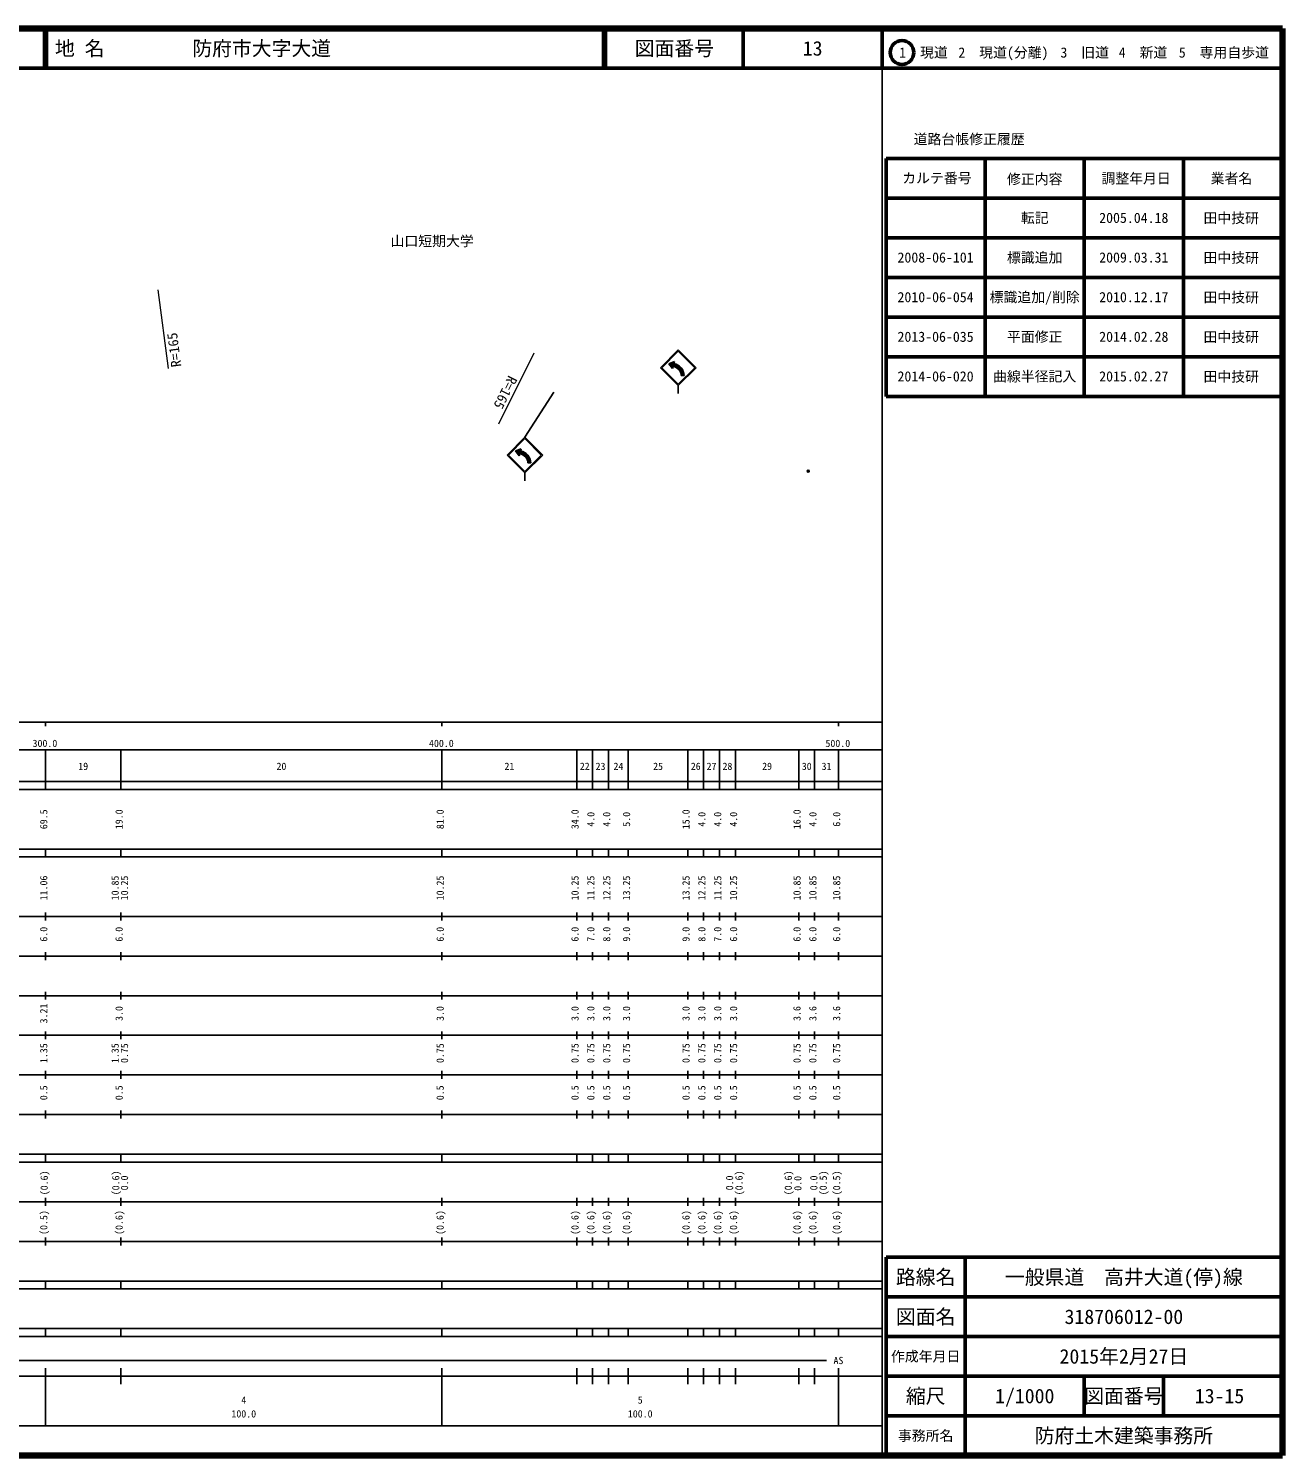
# Model space of a CAD drawing. Units: millimetres on the paper, with parts at other scales. Extents: x 40 to 680, y 20 to 380.
# Drawn here: x 363.7 to 680, y 20 to 380 of the extents above; entities that cross this region are included whole.
import ezdxf
from ezdxf.enums import TextEntityAlignment as Align

# ---------------------------------------------------------------- set-up
doc = ezdxf.new("R2010")
doc.units = ezdxf.units.MM
doc.header["$PDMODE"] = 32
doc.header["$PDSIZE"] = 0.5
for name, color, linetype in [('M-BMK-HTXT', 7, 'Continuous'), ('M-OTRS', 6, 'Continuous'), ('M-TTL-TXT', 7, 'Continuous')]:
    doc.layers.add(name, color=color, linetype=linetype)
for name, color, linetype, lineweight in [('M-STR-HTXT', 7, 'Continuous', 13), ('M-STR-STRC', 7, 'Continuous', 25), ('M-TTL', 2, 'Continuous', 140), ('M-TTL-BAND', 7, 'Continuous', 25), ('M-TTL-FRAM', 2, 'Continuous', 50), ('M-TTL-LINE', 7, 'Continuous', 50)]:
    doc.layers.add(name, color=color, linetype=linetype, lineweight=lineweight)
doc.styles.add('ＭＳ ゴシック', font='')
doc.styles.get('ＭＳ ゴシック').set_extended_font_data('MS Gothic')

msp = doc.modelspace()

# ---------------------------------------------------------------- hatches: boundary and pattern name
at = {"layer": 'M-STR-STRC'}
for points in [[(526.687, 296.013), (525.217, 295.449), (526.129, 294.265)], [(526.687, 296.013), (525.217, 295.449), (526.129, 294.265)], [(526.521, 295.494), (526.687, 296.013), (525.217, 295.449), (526.129, 294.265), (526.294, 294.784)], [(526.521, 295.494), (526.294, 294.784, -0.33505), (528.37, 292.461), (529.114, 292.462, 0.33299)], [(488.003, 273.987), (486.533, 273.423), (487.444, 272.238)], [(488.003, 273.987), (486.533, 273.423), (487.444, 272.238)], [(487.837, 273.467), (488.003, 273.987), (486.533, 273.423), (487.444, 272.238), (487.61, 272.757)], [(487.837, 273.467), (487.61, 272.757, -0.33505), (489.686, 270.435), (490.429, 270.436, 0.33299)]]:
    msp.add_hatch(color=256, dxfattribs=at).paths.add_polyline_path(points)

# ---------------------------------------------------------------- linework, layer by layer
at = {"layer": 'M-OTRS'}
msp.add_point((560.402, 268.327), dxfattribs=at)
at = {"layer": 'M-STR-HTXT'}
for p, q in [((399.026, 294.227), (396.449, 314.06)), ((482.313, 280.245), (491.225, 298.15))]:
    msp.add_line(p, q, dxfattribs=at)
at = {"layer": 'M-STR-STRC'}
for p, q in [((523.094, 294.416), (527.594, 298.916)), ((532.094, 294.415), (527.594, 298.916)), ((523.447, 294.416), (527.594, 298.562)), ((526.687, 296.013), (525.217, 295.449)), ((525.217, 295.449), (526.129, 294.265)), ((526.129, 294.265), (526.687, 296.013)), ((531.74, 294.415), (527.594, 298.562)), ((523.094, 294.416), (527.594, 289.915)), ((523.447, 294.416), (527.594, 290.269)), ((527.594, 290.269), (531.74, 294.415)), ((527.594, 289.915), (532.094, 294.415)), ((529.114, 292.462), (528.37, 292.461)), ((496.216, 288.284), (488.909, 276.889)), ((527.594, 289.915), (527.594, 287.915)), ((484.409, 272.389), (488.909, 276.889)), ((484.763, 272.389), (488.909, 276.536)), ((488.003, 273.987), (486.533, 273.423)), ((487.444, 272.238), (488.003, 273.987)), ((493.41, 272.389), (488.909, 276.889)), ((493.056, 272.389), (488.909, 276.536)), ((484.409, 272.389), (488.909, 267.889)), ((484.763, 272.389), (488.909, 268.242)), ((486.533, 273.423), (487.444, 272.238)), ((488.909, 268.242), (493.056, 272.389)), ((488.91, 267.889), (493.41, 272.389)), ((490.429, 270.436), (489.686, 270.435)), ((488.909, 267.889), (488.909, 265.889))]:
    msp.add_line(p, q, dxfattribs=at)
for centre, radius, start, end in [((525.794, 292.247), 3.327, 3.70323, 77.37188), ((525.794, 292.247), 2.586, 4.73997, 78.83443), ((487.109, 270.221), 2.586, 4.73997, 78.83443), ((487.109, 270.221), 3.327, 3.70323, 77.37188)]:
    msp.add_arc(centre, radius, start, end, dxfattribs=at)
at = {"layer": 'M-TTL'}
for p, q in [((680, 380), (40, 380)), ((680, 20), (680, 380)), ((40, 20), (680, 20))]:
    msp.add_line(p, q, dxfattribs=at)
at = {"layer": 'M-TTL-BAND'}
for p, q in [((579, 20), (579, 370)), ((40, 205), (579, 205)), ((368, 205), (368, 204)), ((468, 205), (468, 204)), ((568, 205), (568, 204)), ((68, 198), (579, 198)), ((368, 188), (368, 198)), ((387, 188), (387, 198)), ((468, 188), (468, 198)), ((502, 188), (502, 198)), ((506, 188), (506, 198)), ((510, 188), (510, 198)), ((515, 188), (515, 198)), ((530, 188), (530, 198)), ((534, 188), (534, 198)), ((538, 188), (538, 198)), ((542, 188), (542, 198)), ((558, 188), (558, 198)), ((562, 188), (562, 198)), ((568, 188), (568, 198)), ((40, 190), (579, 190)), ((40, 188), (579, 188)), ((40, 173), (579, 173)), ((368, 171), (368, 173)), ((387, 171), (387, 173)), ((468, 171), (468, 173)), ((502, 171), (502, 173)), ((506, 171), (506, 173)), ((510, 171), (510, 173)), ((515, 171), (515, 173)), ((530, 171), (530, 173)), ((534, 171), (534, 173)), ((538, 171), (538, 173)), ((542, 171), (542, 173)), ((558, 171), (558, 173)), ((562, 171), (562, 173)), ((568, 171), (568, 173)), ((40, 171), (579, 171)), ((40, 156), (579, 156)), ((368, 155), (368, 157)), ((387, 155), (387, 157)), ((468, 155), (468, 157)), ((502, 155), (502, 157)), ((506, 155), (506, 157)), ((510, 155), (510, 157)), ((515, 155), (515, 157)), ((530, 155), (530, 157)), ((534, 155), (534, 157)), ((538, 155), (538, 157)), ((542, 155), (542, 157)), ((558, 155), (558, 157)), ((562, 155), (562, 157)), ((568, 155), (568, 157)), ((46, 146), (579, 146)), ((368, 145), (368, 147)), ((387, 145), (387, 147)), ((468, 145), (468, 147)), ((502, 145), (502, 147)), ((506, 145), (506, 147)), ((510, 145), (510, 147)), ((515, 145), (515, 147)), ((530, 145), (530, 147)), ((534, 145), (534, 147)), ((538, 145), (538, 147)), ((542, 145), (542, 147)), ((558, 145), (558, 147)), ((562, 145), (562, 147)), ((568, 145), (568, 147)), ((368, 135), (368, 137)), ((387, 135), (387, 137)), ((468, 135), (468, 137)), ((502, 135), (502, 137)), ((506, 135), (506, 137)), ((510, 135), (510, 137)), ((515, 135), (515, 137)), ((530, 135), (530, 137)), ((534, 135), (534, 137)), ((538, 135), (538, 137)), ((542, 135), (542, 137)), ((558, 135), (558, 137)), ((562, 135), (562, 137)), ((568, 135), (568, 137)), ((52, 136), (579, 136)), ((46, 126), (579, 126)), ((368, 125), (368, 127)), ((387, 125), (387, 127)), ((468, 125), (468, 127)), ((502, 125), (502, 127)), ((506, 125), (506, 127)), ((510, 125), (510, 127)), ((515, 125), (515, 127)), ((530, 125), (530, 127)), ((534, 125), (534, 127)), ((538, 125), (538, 127)), ((542, 125), (542, 127)), ((558, 125), (558, 127)), ((562, 125), (562, 127)), ((568, 125), (568, 127)), ((52, 116), (579, 116)), ((368, 115), (368, 117)), ((387, 115), (387, 117)), ((468, 115), (468, 117)), ((502, 115), (502, 117)), ((506, 115), (506, 117)), ((510, 115), (510, 117)), ((515, 115), (515, 117)), ((530, 115), (530, 117)), ((534, 115), (534, 117)), ((538, 115), (538, 117)), ((542, 115), (542, 117)), ((558, 115), (558, 117)), ((562, 115), (562, 117)), ((568, 115), (568, 117)), ((46, 106), (579, 106)), ((368, 105), (368, 107)), ((387, 105), (387, 107)), ((468, 105), (468, 107)), ((502, 105), (502, 107)), ((506, 105), (506, 107)), ((510, 105), (510, 107)), ((515, 105), (515, 107)), ((530, 105), (530, 107)), ((534, 105), (534, 107)), ((538, 105), (538, 107)), ((542, 105), (542, 107)), ((558, 105), (558, 107)), ((562, 105), (562, 107)), ((568, 105), (568, 107)), ((40, 96), (579, 96)), ((40, 94), (579, 94)), ((368, 94), (368, 96)), ((387, 94), (387, 96)), ((468, 94), (468, 96)), ((502, 94), (502, 96)), ((506, 94), (506, 96)), ((510, 94), (510, 96)), ((515, 94), (515, 96)), ((530, 94), (530, 96)), ((534, 94), (534, 96)), ((538, 94), (538, 96)), ((542, 94), (542, 96)), ((558, 94), (558, 96)), ((562, 94), (562, 96)), ((568, 94), (568, 96)), ((49, 84), (579, 84)), ((368, 83), (368, 85)), ((387, 83), (387, 85)), ((468, 83), (468, 85)), ((502, 83), (502, 85)), ((506, 83), (506, 85)), ((510, 83), (510, 85)), ((515, 83), (515, 85)), ((530, 83), (530, 85)), ((534, 83), (534, 85)), ((538, 83), (538, 85)), ((542, 83), (542, 85)), ((558, 83), (558, 85)), ((562, 83), (562, 85)), ((568, 83), (568, 85)), ((40, 74), (579, 74)), ((368, 73), (368, 75)), ((387, 73), (387, 75)), ((468, 73), (468, 75)), ((502, 73), (502, 75)), ((506, 73), (506, 75)), ((510, 73), (510, 75)), ((515, 73), (515, 75)), ((530, 73), (530, 75)), ((534, 73), (534, 75)), ((538, 73), (538, 75)), ((542, 73), (542, 75)), ((558, 73), (558, 75)), ((562, 73), (562, 75)), ((568, 73), (568, 75)), ((40, 64), (579, 64)), ((40, 62), (579, 62)), ((368, 62), (368, 64)), ((387, 62), (387, 64)), ((468, 62), (468, 64)), ((502, 62), (502, 64)), ((506, 62), (506, 64)), ((510, 62), (510, 64)), ((515, 62), (515, 64)), ((530, 62), (530, 64)), ((534, 62), (534, 64)), ((538, 62), (538, 64)), ((542, 62), (542, 64)), ((558, 62), (558, 64)), ((562, 62), (562, 64)), ((568, 62), (568, 64)), ((40, 52), (579, 52)), ((368, 50), (368, 52)), ((387, 50), (387, 52)), ((468, 50), (468, 52)), ((502, 50), (502, 52)), ((506, 50), (506, 52)), ((510, 50), (510, 52)), ((515, 50), (515, 52)), ((530, 50), (530, 52)), ((534, 50), (534, 52)), ((538, 50), (538, 52)), ((542, 50), (542, 52)), ((558, 50), (558, 52)), ((562, 50), (562, 52)), ((568, 50), (568, 52)), ((40, 50), (579, 50)), ((71, 44), (565, 44)), ((40, 40), (579, 40)), ((368, 27.5), (368, 42)), ((387, 38), (387, 42)), ((468, 27.5), (468, 42)), ((502, 38), (502, 42)), ((506, 38), (506, 42)), ((510, 38), (510, 42)), ((515, 38), (515, 42)), ((530, 38), (530, 42)), ((534, 38), (534, 42)), ((538, 38), (538, 42)), ((542, 38), (542, 42)), ((558, 38), (558, 42)), ((562, 38), (562, 42)), ((568, 27.5), (568, 42)), ((68, 27.5), (579, 27.5))]:
    msp.add_line(p, q, dxfattribs=at)
at = {"layer": 'M-TTL-FRAM'}
for p, q in [((580, 347.197), (580, 287.197)), ((580, 347.197), (680, 347.197)), ((580, 287.197), (680, 287.197)), ((680, 70), (580, 70)), ((580, 70), (580, 20))]:
    msp.add_line(p, q, dxfattribs=at)
at = {"layer": 'M-TTL-LINE'}
for p, q in [((367.75, 380), (367.75, 370)), ((368.25, 380), (368.25, 370)), ((508.747, 380), (508.747, 370)), ((509.247, 380), (509.247, 370)), ((543.997, 380), (543.997, 370)), ((579, 380), (579, 370)), ((40, 370), (680, 370)), ((605, 347.197), (605, 287.197)), ((630, 347.197), (630, 287.197)), ((655, 347.197), (655, 287.197)), ((580, 337.197), (680, 337.197)), ((580, 327.197), (680, 327.197)), ((580, 317.197), (680, 317.197)), ((580, 307.197), (680, 307.197)), ((580, 297.197), (680, 297.197)), ((600, 70), (600, 20)), ((680, 60), (580, 60)), ((680, 50), (580, 50)), ((680, 40), (580, 40)), ((630, 40), (630, 30)), ((650, 40), (650, 30)), ((680, 30), (580, 30))]:
    msp.add_line(p, q, dxfattribs=at)
msp.add_circle((584.031, 373.958), 3, dxfattribs=at)

# ---------------------------------------------------------------- texts
at = {"layer": 'M-BMK-HTXT', "style": 'ＭＳ ゴシック'}
msp.add_text('山口短期大学', height=2.566, dxfattribs=at).set_placement((465.507, 326.393), align=Align.MIDDLE_CENTER)
at = {"layer": 'M-STR-HTXT', "style": 'ＭＳ ゴシック'}
for rotation, p in [(97.401, (400.435, 298.916)), (243.539, (484.001, 288.184))]:
    msp.add_text('R=165', height=2.566, rotation=rotation, dxfattribs=at).set_placement(p, align=Align.MIDDLE_CENTER)
at = {"layer": 'M-TTL-BAND', "style": 'ＭＳ ゴシック'}
for s, p in [('300.0', (367.844, 198.195)), ('400.0', (467.844, 198.195)), ('500.0', (567.844, 198.195)), ('19', (377.5, 192.405)), ('20', (427.5, 192.405)), ('21', (485, 192.405)), ('22', (504, 192.405)), ('23', (508, 192.405)), ('24', (512.5, 192.405)), ('25', (522.5, 192.405)), ('26', (532, 192.405)), ('27', (536, 192.405)), ('28', (540, 192.405)), ('29', (550, 192.405)), ('30', (560, 192.405)), ('31', (565, 192.405)), ('AS', (568, 42.5)), ('4', (418, 32.523)), ('5', (518, 32.523)), ('100.0', (418, 29.033)), ('100.0', (518, 29.033))]:
    msp.add_text(s, height=1.833, dxfattribs=at).set_placement(p, align=Align.BOTTOM_CENTER)
for s, p in [('69.5', (369, 180.5)), ('19.0', (388, 180.5)), ('81.0', (469, 180.5)), ('34.0', (503, 180.5)), ('4.0', (507, 180.5)), ('4.0', (511, 180.5)), ('5.0', (516, 180.5)), ('15.0', (531, 180.5)), ('4.0', (535, 180.5)), ('4.0', (539, 180.5)), ('4.0', (543, 180.5)), ('16.0', (559, 180.5)), ('4.0', (563, 180.5)), ('6.0', (569, 180.5)), ('11.06', (369, 163.174)), ('10.85', (387, 163.174)), ('10.25', (389.37, 163.174)), ('10.25', (469, 163.174)), ('10.25', (503, 163.174)), ('11.25', (507, 163.174)), ('12.25', (511, 163.174)), ('13.25', (516, 163.174)), ('13.25', (531, 163.174)), ('12.25', (535, 163.174)), ('11.25', (539, 163.174)), ('10.25', (543, 163.174)), ('10.85', (559, 163.174)), ('10.85', (563, 163.174)), ('10.85', (569, 163.174)), ('6.0', (369, 151.5)), ('6.0', (388, 151.5)), ('6.0', (469, 151.5)), ('6.0', (503, 151.5)), ('7.0', (507, 151.5)), ('8.0', (511, 151.5)), ('9.0', (516, 151.5)), ('9.0', (531, 151.5)), ('8.0', (535, 151.5)), ('7.0', (539, 151.5)), ('6.0', (543, 151.5)), ('6.0', (559, 151.5)), ('6.0', (563, 151.5)), ('6.0', (569, 151.5)), ('3.21', (369, 131.5)), ('3.0', (388, 131.5)), ('3.0', (469, 131.5)), ('3.0', (503, 131.5)), ('3.0', (507, 131.5)), ('3.0', (511, 131.5)), ('3.0', (516, 131.5)), ('3.0', (531, 131.5)), ('3.0', (535, 131.5)), ('3.0', (539, 131.5)), ('3.0', (543, 131.5)), ('3.6', (559, 131.5)), ('3.6', (563, 131.5)), ('3.6', (569, 131.5)), ('1.35', (369, 121.5)), ('1.35', (387, 121.5)), ('0.75', (389.37, 121.5)), ('0.75', (469, 121.5)), ('0.75', (503, 121.5)), ('0.75', (507, 121.5)), ('0.75', (511, 121.5)), ('0.75', (516, 121.5)), ('0.75', (531, 121.5)), ('0.75', (535, 121.5)), ('0.75', (539, 121.5)), ('0.75', (543, 121.5)), ('0.75', (559, 121.5)), ('0.75', (563, 121.5)), ('0.75', (569, 121.5)), ('0.5', (369, 111.5)), ('0.5', (388, 111.5)), ('0.5', (469, 111.5)), ('0.5', (503, 111.5)), ('0.5', (507, 111.5)), ('0.5', (511, 111.5)), ('0.5', (516, 111.5)), ('0.5', (531, 111.5)), ('0.5', (535, 111.5)), ('0.5', (539, 111.5)), ('0.5', (543, 111.5)), ('0.5', (559, 111.5)), ('0.5', (563, 111.5)), ('0.5', (569, 111.5)), ('(0.6)', (369.12, 88.764)), ('(0.6)', (387.17, 88.764)), ('0.0', (389.37, 88.764)), ('0.0', (542, 88.764)), ('(0.6)', (544.37, 88.764)), ('(0.6)', (556.8, 88.764)), ('0.0', (559.217, 88.651)), ('0.0', (563.25, 88.764)), ('(0.5)', (565.62, 88.764)), ('(0.5)', (569, 88.764)), ('(0.5)', (369, 78.764)), ('(0.6)', (388, 78.764)), ('(0.6)', (469, 78.764)), ('(0.6)', (503, 78.764)), ('(0.6)', (507, 78.764)), ('(0.6)', (511, 78.764)), ('(0.6)', (516, 78.764)), ('(0.6)', (531, 78.764)), ('(0.6)', (535, 78.764)), ('(0.6)', (539, 78.764)), ('(0.6)', (543, 78.764)), ('(0.6)', (559, 78.764)), ('(0.6)', (563, 78.764)), ('(0.6)', (569, 78.764))]:
    msp.add_text(s, height=1.833, rotation=90, dxfattribs=at).set_placement(p, align=Align.BOTTOM_CENTER)
at = {"layer": 'M-TTL-TXT', "style": 'ＭＳ ゴシック'}
for s, p in [('地 名', (370.38, 375)), ('防府市大字大道', (405.024, 375))]:
    msp.add_text(s, height=3.666, dxfattribs=at).set_placement(p, align=Align.MIDDLE_LEFT)
for s, height, p in [('図面番号', 3.666, (526.622, 375)), ('13', 3.666, (561.497, 375)), ('1\u3000現道', 2.566, (589.448, 373.958)), ('2\u3000現道(分離)', 2.566, (609.619, 373.958)), ('3\u3000旧道', 2.566, (630.121, 373.958)), ('4\u3000新道', 2.566, (644.824, 373.958)), ('5\u3000専用自歩道', 2.566, (665.228, 373.958)), ('道路台帳修正履歴', 2.566, (600.968, 352.113)), ('カルテ番号', 2.566, (592.839, 342.277)), ('修正内容', 2.566, (617.509, 342.023)), ('調整年月日', 2.566, (643.089, 342.197)), ('業者名', 2.566, (667.134, 342.197)), ('転記', 2.566, (617.5, 332.245)), ('2005.04.18', 2.566, (642.5, 332.245)), ('田中技研', 2.566, (667.077, 332.189)), ('2008-06-101', 2.566, (592.5, 322.245)), ('標識追加', 2.566, (617.5, 322.245)), ('2009.03.31', 2.566, (642.5, 322.245)), ('田中技研', 2.566, (667.077, 322.189)), ('2010-06-054', 2.566, (592.5, 312.245)), ('標識追加/削除', 2.566, (617.5, 312.245)), ('2010.12.17', 2.566, (642.5, 312.245)), ('田中技研', 2.566, (667.077, 312.189)), ('2013-06-035', 2.566, (592.5, 302.245)), ('平面修正', 2.566, (617.5, 302.245)), ('2014.02.28', 2.566, (642.5, 302.245)), ('田中技研', 2.566, (667.077, 302.189)), ('2014-06-020', 2.566, (592.5, 292.245)), ('曲線半径記入', 2.566, (617.5, 292.245)), ('2015.02.27', 2.566, (642.5, 292.245)), ('田中技研', 2.566, (667.077, 292.189)), ('路線名', 3.666, (590, 65)), ('路線名', 3.666, (590, 65)), ('一般県道\u3000高井大道(停)線', 3.666, (640, 65)), ('図面名', 3.666, (590, 55)), ('図面名', 3.666, (590, 55)), ('318706012-00', 3.666, (640, 55)), ('2015年2月27日', 3.666, (640, 45)), ('作成年月日', 2.566, (590, 45)), ('作成年月日', 2.566, (590, 45)), ('縮尺', 3.666, (590, 35)), ('縮尺', 3.666, (590, 35)), ('1/1000', 3.666, (615, 35)), ('図面番号', 3.666, (640, 35)), ('図面番号', 3.666, (640, 35)), ('13-15', 3.666, (664.125, 35)), ('事務所名', 2.566, (590, 25)), ('事務所名', 2.566, (590, 25)), ('防府土木建築事務所', 3.666, (640, 25))]:
    msp.add_text(s, height=height, dxfattribs=at).set_placement(p, align=Align.MIDDLE_CENTER)

doc.saveas('drawing.dxf')
